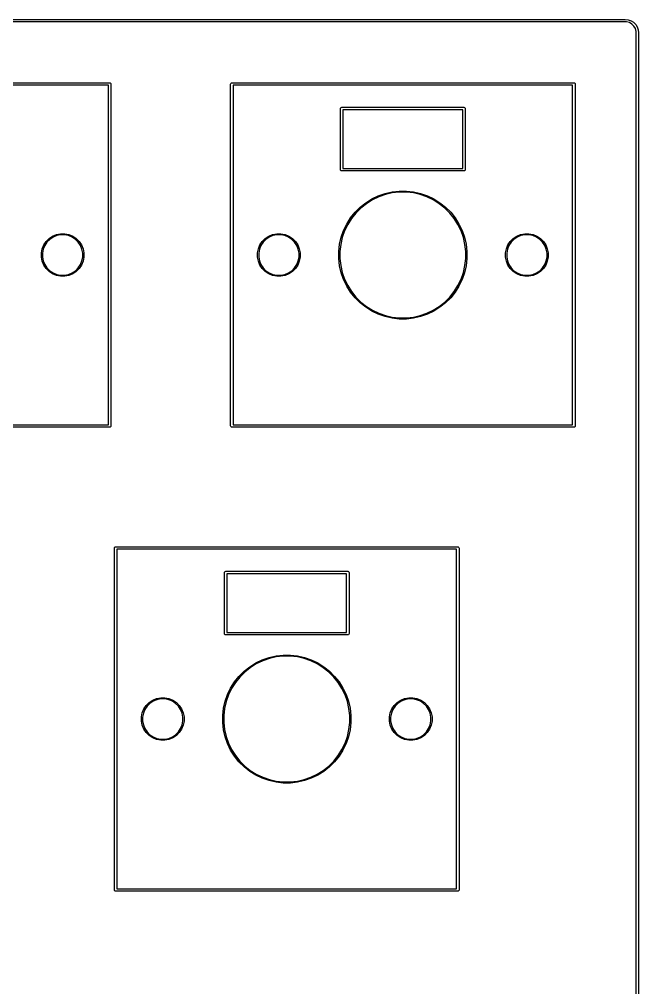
# Model space of a CAD drawing. Extents: x -11 to 295, y -114 to 10.
# Drawn here: x 269.31 to 294.65, y -30 to 9.65 of the extents above; entities that cross this region are included whole.
import ezdxf

# ---------------------------------------------------------------- set-up
doc = ezdxf.new("R2010")
doc.units = 0
doc.layers.add('BLACK', color=7, linetype='CONTINUOUS')

msp = doc.modelspace()

# ---------------------------------------------------------------- linework, layer by layer
at = {"layer": 'BLACK', "linetype": 'CONTINUOUS'}
for p, q in [((168, 9.65), (294.1, 9.65)), ((294.1, 9.55), (168.025, 9.55)), ((294.1, 9.65), (294.222387, 9.63621)), ((294.159244, 9.55), (294.1, 9.55)), ((294.273694, 9.519333), (294.159244, 9.55)), ((294.222387, 9.63621), (294.338636, 9.595533)), ((294.376306, 9.46009), (294.273694, 9.519333)), ((294.338636, 9.595533), (294.442919, 9.530007)), ((294.442919, 9.530007), (294.530007, 9.442919)), ((294.46009, 9.376306), (294.376306, 9.46009)), ((294.519333, 9.273694), (294.46009, 9.376306)), ((294.55, 9.159244), (294.519333, 9.273694)), ((294.530007, 9.442919), (294.595533, 9.338636)), ((294.55, 9.1), (294.55, 9.159244)), ((294.595533, 9.338636), (294.63621, 9.222387)), ((294.63621, 9.222387), (294.65, 9.1)), ((294.55, -84.6), (294.55, 9.1)), ((294.65, 9.1), (294.65, -84.6)), ((259, 7.05), (273, 7.05)), ((272.95, 6.95), (259.05, 6.95)), ((272.95, -6.95), (272.95, 6.95)), ((273, 7.05), (273.019134, 7.046194)), ((273.019134, 7.046194), (273.046194, 7.019134)), ((273.046194, 7.019134), (273.05, 7)), ((273.05, 7), (273.05, -7)), ((277.95, 7), (277.953806, 7.019134)), ((277.95, -7), (277.95, 7)), ((277.953806, 7.019134), (277.980866, 7.046194)), ((277.980866, 7.046194), (278, 7.05)), ((278, 7.05), (292, 7.05)), ((278.05, 6.95), (278.05, -6.95)), ((291.95, 6.95), (278.05, 6.95)), ((291.95, -6.95), (291.95, 6.95)), ((292, 7.05), (292.019134, 7.046194)), ((292.019134, 7.046194), (292.046194, 7.019134)), ((292.046194, 7.019134), (292.05, 7)), ((292.05, 7), (292.05, -7)), ((282.45, 6), (282.453806, 6.019134)), ((282.45, 3.5), (282.45, 6)), ((282.453806, 6.019134), (282.480866, 6.046194)), ((282.480866, 6.046194), (282.5, 6.05)), ((282.5, 6.05), (287.5, 6.05)), ((282.55, 5.95), (282.55, 3.55)), ((287.45, 5.95), (282.55, 5.95)), ((287.45, 3.55), (287.45, 5.95)), ((287.5, 6.05), (287.519134, 6.046194)), ((287.519134, 6.046194), (287.546194, 6.019134)), ((287.546194, 6.019134), (287.55, 6)), ((287.55, 6), (287.55, 3.5)), ((282.453806, 3.480866), (282.45, 3.5)), ((282.480866, 3.453806), (282.453806, 3.480866)), ((282.5, 3.45), (282.480866, 3.453806)), ((287.5, 3.45), (282.5, 3.45)), ((282.55, 3.55), (287.45, 3.55)), ((287.519134, 3.453806), (287.5, 3.45)), ((287.546194, 3.480866), (287.519134, 3.453806)), ((287.55, 3.5), (287.546194, 3.480866)), ((283.730238, 2.297461), (283.995456, 2.425184)), ((284.013038, 2.382738), (283.752461, 2.257251)), ((283.995456, 2.425184), (284.273307, 2.522408)), ((284.286025, 2.478261), (284.013038, 2.382738)), ((284.273307, 2.522408), (284.560296, 2.587911)), ((284.567992, 2.542618), (284.286025, 2.478261)), ((284.560296, 2.587911), (284.852815, 2.62087)), ((284.855391, 2.575), (284.567992, 2.542618)), ((284.852815, 2.62087), (285.147185, 2.62087)), ((285.144609, 2.575), (284.855391, 2.575)), ((285.432008, 2.542618), (285.144609, 2.575)), ((285.147185, 2.62087), (285.439704, 2.587911)), ((285.713975, 2.478261), (285.432008, 2.542618)), ((285.439704, 2.587911), (285.726693, 2.522408)), ((285.986962, 2.382738), (285.713975, 2.478261)), ((285.726693, 2.522408), (286.004544, 2.425184)), ((286.247539, 2.257251), (285.986962, 2.382738)), ((286.004544, 2.425184), (286.269762, 2.297461)), ((283.25084, 1.957311), (283.480988, 2.140847)), ((283.507574, 2.103378), (283.281454, 1.923054)), ((283.480988, 2.140847), (283.730238, 2.297461)), ((283.752461, 2.257251), (283.507574, 2.103378)), ((286.492426, 2.103378), (286.247539, 2.257251)), ((286.269762, 2.297461), (286.519012, 2.140847)), ((286.718546, 1.923054), (286.492426, 2.103378)), ((286.519012, 2.140847), (286.74916, 1.957311)), ((282.859153, 1.519012), (283.042689, 1.74916)), ((283.076946, 1.718546), (282.896622, 1.492426)), ((283.042689, 1.74916), (283.25084, 1.957311)), ((283.281454, 1.923054), (283.076946, 1.718546)), ((286.923054, 1.718546), (286.718546, 1.923054)), ((286.74916, 1.957311), (286.957311, 1.74916)), ((287.103378, 1.492426), (286.923054, 1.718546)), ((286.957311, 1.74916), (287.140847, 1.519012)), ((282.574816, 1.004544), (282.702539, 1.269762)), ((282.742749, 1.247539), (282.617262, 0.986962)), ((282.702539, 1.269762), (282.859153, 1.519012)), ((282.896622, 1.492426), (282.742749, 1.247539)), ((287.257251, 1.247539), (287.103378, 1.492426)), ((287.140847, 1.519012), (287.297461, 1.269762)), ((287.382738, 0.986962), (287.257251, 1.247539)), ((287.297461, 1.269762), (287.425184, 1.004544)), ((270.662528, 0.771681), (270.821001, 0.837323)), ((270.834356, 0.793296), (270.684216, 0.731106)), ((270.821001, 0.837323), (270.989235, 0.870787)), ((270.993745, 0.825), (270.834356, 0.793296)), ((270.989235, 0.870787), (271.160765, 0.870787)), ((271.156255, 0.825), (270.993745, 0.825)), ((271.315644, 0.793296), (271.156255, 0.825)), ((271.160765, 0.870787), (271.328999, 0.837323)), ((271.465784, 0.731106), (271.315644, 0.793296)), ((271.328999, 0.837323), (271.487472, 0.771681)), ((279.512528, 0.771681), (279.671001, 0.837323)), ((279.684356, 0.793296), (279.534216, 0.731106)), ((279.671001, 0.837323), (279.839235, 0.870787)), ((279.843745, 0.825), (279.684356, 0.793296)), ((279.839235, 0.870787), (280.010765, 0.870787)), ((280.006255, 0.825), (279.843745, 0.825)), ((280.165644, 0.793296), (280.006255, 0.825)), ((280.010765, 0.870787), (280.178999, 0.837323)), ((280.315784, 0.731106), (280.165644, 0.793296)), ((280.178999, 0.837323), (280.337472, 0.771681)), ((282.477592, 0.726693), (282.574816, 1.004544)), ((282.617262, 0.986962), (282.521739, 0.713975)), ((287.478261, 0.713975), (287.382738, 0.986962)), ((287.425184, 1.004544), (287.522408, 0.726693)), ((289.662528, 0.771681), (289.821001, 0.837323)), ((289.834356, 0.793296), (289.684216, 0.731106)), ((289.821001, 0.837323), (289.989235, 0.870787)), ((289.993745, 0.825), (289.834356, 0.793296)), ((289.989235, 0.870787), (290.160765, 0.870787)), ((290.156255, 0.825), (289.993745, 0.825)), ((290.315644, 0.793296), (290.156255, 0.825)), ((290.160765, 0.870787), (290.328999, 0.837323)), ((290.465784, 0.731106), (290.315644, 0.793296)), ((290.328999, 0.837323), (290.487472, 0.771681)), ((270.237677, 0.253999), (270.303319, 0.412472)), ((270.303319, 0.412472), (270.398616, 0.555094)), ((270.434181, 0.525907), (270.343894, 0.390784)), ((270.398616, 0.555094), (270.519906, 0.676384)), ((270.549093, 0.640819), (270.434181, 0.525907)), ((270.519906, 0.676384), (270.662528, 0.771681)), ((270.684216, 0.731106), (270.549093, 0.640819)), ((271.600907, 0.640819), (271.465784, 0.731106)), ((271.487472, 0.771681), (271.630094, 0.676384)), ((271.715819, 0.525907), (271.600907, 0.640819)), ((271.630094, 0.676384), (271.751384, 0.555094)), ((271.806106, 0.390784), (271.715819, 0.525907)), ((271.751384, 0.555094), (271.846681, 0.412472)), ((271.846681, 0.412472), (271.912323, 0.253999)), ((279.087677, 0.253999), (279.153319, 0.412472)), ((279.153319, 0.412472), (279.248616, 0.555094)), ((279.284181, 0.525907), (279.193894, 0.390784)), ((279.248616, 0.555094), (279.369906, 0.676384)), ((279.399093, 0.640819), (279.284181, 0.525907)), ((279.369906, 0.676384), (279.512528, 0.771681)), ((279.534216, 0.731106), (279.399093, 0.640819)), ((280.450907, 0.640819), (280.315784, 0.731106)), ((280.337472, 0.771681), (280.480094, 0.676384)), ((280.565819, 0.525907), (280.450907, 0.640819)), ((280.480094, 0.676384), (280.601384, 0.555094)), ((280.656106, 0.390784), (280.565819, 0.525907)), ((280.601384, 0.555094), (280.696681, 0.412472)), ((280.696681, 0.412472), (280.762323, 0.253999)), ((282.37913, 0.147185), (282.412089, 0.439704)), ((282.412089, 0.439704), (282.477592, 0.726693)), ((282.457382, 0.432008), (282.425, 0.144609)), ((282.521739, 0.713975), (282.457382, 0.432008)), ((287.542618, 0.432008), (287.478261, 0.713975)), ((287.522408, 0.726693), (287.587911, 0.439704)), ((287.575, 0.144609), (287.542618, 0.432008)), ((287.587911, 0.439704), (287.62087, 0.147185)), ((289.237677, 0.253999), (289.303319, 0.412472)), ((289.303319, 0.412472), (289.398616, 0.555094)), ((289.434181, 0.525907), (289.343894, 0.390784)), ((289.398616, 0.555094), (289.519906, 0.676384)), ((289.549093, 0.640819), (289.434181, 0.525907)), ((289.519906, 0.676384), (289.662528, 0.771681)), ((289.684216, 0.731106), (289.549093, 0.640819)), ((290.600907, 0.640819), (290.465784, 0.731106)), ((290.487472, 0.771681), (290.630094, 0.676384)), ((290.715819, 0.525907), (290.600907, 0.640819)), ((290.630094, 0.676384), (290.751384, 0.555094)), ((290.806106, 0.390784), (290.715819, 0.525907)), ((290.751384, 0.555094), (290.846681, 0.412472)), ((290.846681, 0.412472), (290.912323, 0.253999)), ((270.204213, 0.085765), (270.237677, 0.253999)), ((270.204213, 0.081255), (270.204213, 0.085765)), ((270.204213, -0.085765), (270.204213, 0.081255)), ((270.281704, 0.240644), (270.25, 0.081255)), ((270.25, 0.081255), (270.25, -0.081255)), ((270.343894, 0.390784), (270.281704, 0.240644)), ((271.868296, 0.240644), (271.806106, 0.390784)), ((271.9, 0.081255), (271.868296, 0.240644)), ((271.9, -0.081255), (271.9, 0.081255)), ((271.912323, 0.253999), (271.945787, 0.085765)), ((271.945787, 0.085765), (271.945787, -0.085765)), ((279.054213, 0.085765), (279.087677, 0.253999)), ((279.054213, 0.081255), (279.054213, 0.085765)), ((279.054213, -0.085765), (279.054213, 0.081255)), ((279.131704, 0.240644), (279.1, 0.081255)), ((279.1, 0.081255), (279.1, -0.081255)), ((279.193894, 0.390784), (279.131704, 0.240644)), ((280.718296, 0.240644), (280.656106, 0.390784)), ((280.75, 0.081255), (280.718296, 0.240644)), ((280.75, -0.081255), (280.75, 0.081255)), ((280.762323, 0.253999), (280.795787, 0.085765)), ((280.795787, 0.085765), (280.795787, -0.085765)), ((282.37913, 0.144609), (282.37913, 0.147185)), ((282.37913, -0.147185), (282.37913, 0.144609)), ((282.425, 0.144609), (282.425, -0.144609)), ((287.575, -0.144609), (287.575, 0.144609)), ((287.62087, 0.147185), (287.62087, -0.147185)), ((289.204213, 0.085765), (289.237677, 0.253999)), ((289.204213, 0.081255), (289.204213, 0.085765)), ((289.204213, -0.085765), (289.204213, 0.081255)), ((289.281704, 0.240644), (289.25, 0.081255)), ((289.25, 0.081255), (289.25, -0.081255)), ((289.343894, 0.390784), (289.281704, 0.240644)), ((290.868296, 0.240644), (290.806106, 0.390784)), ((290.9, 0.081255), (290.868296, 0.240644)), ((290.9, -0.081255), (290.9, 0.081255)), ((290.912323, 0.253999), (290.945787, 0.085765)), ((290.945787, 0.085765), (290.945787, -0.085765)), ((270.237677, -0.253999), (270.204213, -0.085765)), ((270.303319, -0.412472), (270.237677, -0.253999)), ((270.25, -0.081255), (270.281704, -0.240644)), ((270.281704, -0.240644), (270.343894, -0.390784)), ((270.343894, -0.390784), (270.434181, -0.525907)), ((271.715819, -0.525907), (271.806106, -0.390784)), ((271.806106, -0.390784), (271.868296, -0.240644)), ((271.912323, -0.253999), (271.846681, -0.412472)), ((271.868296, -0.240644), (271.9, -0.081255)), ((271.945787, -0.085765), (271.912323, -0.253999)), ((279.087677, -0.253999), (279.054213, -0.085765)), ((279.153319, -0.412472), (279.087677, -0.253999)), ((279.1, -0.081255), (279.131704, -0.240644)), ((279.131704, -0.240644), (279.193894, -0.390784)), ((279.193894, -0.390784), (279.284181, -0.525907)), ((280.565819, -0.525907), (280.656106, -0.390784)), ((280.656106, -0.390784), (280.718296, -0.240644)), ((280.762323, -0.253999), (280.696681, -0.412472)), ((280.718296, -0.240644), (280.75, -0.081255)), ((280.795787, -0.085765), (280.762323, -0.253999)), ((282.412089, -0.439704), (282.37913, -0.147185)), ((282.425, -0.144609), (282.457382, -0.432008)), ((287.542618, -0.432008), (287.575, -0.144609)), ((287.62087, -0.147185), (287.587911, -0.439704)), ((289.237677, -0.253999), (289.204213, -0.085765)), ((289.303319, -0.412472), (289.237677, -0.253999)), ((289.25, -0.081255), (289.281704, -0.240644)), ((289.281704, -0.240644), (289.343894, -0.390784)), ((289.343894, -0.390784), (289.434181, -0.525907)), ((290.715819, -0.525907), (290.806106, -0.390784)), ((290.806106, -0.390784), (290.868296, -0.240644)), ((290.912323, -0.253999), (290.846681, -0.412472)), ((290.868296, -0.240644), (290.9, -0.081255)), ((290.945787, -0.085765), (290.912323, -0.253999)), ((270.398616, -0.555094), (270.303319, -0.412472)), ((270.519906, -0.676384), (270.398616, -0.555094)), ((270.434181, -0.525907), (270.549093, -0.640819)), ((270.662528, -0.771681), (270.519906, -0.676384)), ((270.549093, -0.640819), (270.684216, -0.731106)), ((270.821001, -0.837323), (270.662528, -0.771681)), ((270.684216, -0.731106), (270.834356, -0.793296)), ((271.315644, -0.793296), (271.465784, -0.731106)), ((271.487472, -0.771681), (271.328999, -0.837323)), ((271.465784, -0.731106), (271.600907, -0.640819)), ((271.630094, -0.676384), (271.487472, -0.771681)), ((271.600907, -0.640819), (271.715819, -0.525907)), ((271.751384, -0.555094), (271.630094, -0.676384)), ((271.846681, -0.412472), (271.751384, -0.555094)), ((279.248616, -0.555094), (279.153319, -0.412472)), ((279.369906, -0.676384), (279.248616, -0.555094)), ((279.284181, -0.525907), (279.399093, -0.640819)), ((279.512528, -0.771681), (279.369906, -0.676384)), ((279.399093, -0.640819), (279.534216, -0.731106)), ((279.671001, -0.837323), (279.512528, -0.771681)), ((279.534216, -0.731106), (279.684356, -0.793296)), ((280.165644, -0.793296), (280.315784, -0.731106)), ((280.337472, -0.771681), (280.178999, -0.837323)), ((280.315784, -0.731106), (280.450907, -0.640819)), ((280.480094, -0.676384), (280.337472, -0.771681)), ((280.450907, -0.640819), (280.565819, -0.525907)), ((280.601384, -0.555094), (280.480094, -0.676384)), ((280.696681, -0.412472), (280.601384, -0.555094)), ((282.477592, -0.726693), (282.412089, -0.439704)), ((282.457382, -0.432008), (282.521739, -0.713975)), ((282.574816, -1.004544), (282.477592, -0.726693)), ((282.521739, -0.713975), (282.617262, -0.986962)), ((287.382738, -0.986962), (287.478261, -0.713975)), ((287.522408, -0.726693), (287.425184, -1.004544)), ((287.478261, -0.713975), (287.542618, -0.432008)), ((287.587911, -0.439704), (287.522408, -0.726693)), ((289.398616, -0.555094), (289.303319, -0.412472)), ((289.519906, -0.676384), (289.398616, -0.555094)), ((289.434181, -0.525907), (289.549093, -0.640819)), ((289.662528, -0.771681), (289.519906, -0.676384)), ((289.549093, -0.640819), (289.684216, -0.731106)), ((289.821001, -0.837323), (289.662528, -0.771681)), ((289.684216, -0.731106), (289.834356, -0.793296)), ((290.315644, -0.793296), (290.465784, -0.731106)), ((290.487472, -0.771681), (290.328999, -0.837323)), ((290.465784, -0.731106), (290.600907, -0.640819)), ((290.630094, -0.676384), (290.487472, -0.771681)), ((290.600907, -0.640819), (290.715819, -0.525907)), ((290.751384, -0.555094), (290.630094, -0.676384)), ((290.846681, -0.412472), (290.751384, -0.555094)), ((270.989235, -0.870787), (270.821001, -0.837323)), ((270.834356, -0.793296), (270.993745, -0.825)), ((271.160765, -0.870787), (270.989235, -0.870787)), ((270.993745, -0.825), (271.156255, -0.825)), ((271.156255, -0.825), (271.315644, -0.793296)), ((271.328999, -0.837323), (271.160765, -0.870787)), ((279.839235, -0.870787), (279.671001, -0.837323)), ((279.684356, -0.793296), (279.843745, -0.825)), ((280.010765, -0.870787), (279.839235, -0.870787)), ((279.843745, -0.825), (280.006255, -0.825)), ((280.006255, -0.825), (280.165644, -0.793296)), ((280.178999, -0.837323), (280.010765, -0.870787)), ((282.702539, -1.269762), (282.574816, -1.004544)), ((282.617262, -0.986962), (282.742749, -1.247539)), ((287.257251, -1.247539), (287.382738, -0.986962)), ((287.425184, -1.004544), (287.297461, -1.269762)), ((289.989235, -0.870787), (289.821001, -0.837323)), ((289.834356, -0.793296), (289.993745, -0.825)), ((290.160765, -0.870787), (289.989235, -0.870787)), ((289.993745, -0.825), (290.156255, -0.825)), ((290.156255, -0.825), (290.315644, -0.793296)), ((290.328999, -0.837323), (290.160765, -0.870787)), ((282.859153, -1.519012), (282.702539, -1.269762)), ((282.742749, -1.247539), (282.896622, -1.492426)), ((283.042689, -1.74916), (282.859153, -1.519012)), ((282.896622, -1.492426), (283.076946, -1.718546)), ((286.923054, -1.718546), (287.103378, -1.492426)), ((287.140847, -1.519012), (286.957311, -1.74916)), ((287.103378, -1.492426), (287.257251, -1.247539)), ((287.297461, -1.269762), (287.140847, -1.519012)), ((283.25084, -1.957311), (283.042689, -1.74916)), ((283.076946, -1.718546), (283.281454, -1.923054)), ((283.480988, -2.140847), (283.25084, -1.957311)), ((283.281454, -1.923054), (283.507574, -2.103378)), ((286.492426, -2.103378), (286.718546, -1.923054)), ((286.74916, -1.957311), (286.519012, -2.140847)), ((286.718546, -1.923054), (286.923054, -1.718546)), ((286.957311, -1.74916), (286.74916, -1.957311)), ((283.730238, -2.297461), (283.480988, -2.140847)), ((283.507574, -2.103378), (283.752461, -2.257251)), ((283.995456, -2.425184), (283.730238, -2.297461)), ((283.752461, -2.257251), (284.013038, -2.382738)), ((285.986962, -2.382738), (286.247539, -2.257251)), ((286.269762, -2.297461), (286.004544, -2.425184)), ((286.247539, -2.257251), (286.492426, -2.103378)), ((286.519012, -2.140847), (286.269762, -2.297461)), ((284.273307, -2.522408), (283.995456, -2.425184)), ((284.013038, -2.382738), (284.286025, -2.478261)), ((284.560296, -2.587911), (284.273307, -2.522408)), ((284.286025, -2.478261), (284.567992, -2.542618)), ((284.852815, -2.62087), (284.560296, -2.587911)), ((284.567992, -2.542618), (284.855391, -2.575)), ((285.147185, -2.62087), (284.852815, -2.62087)), ((284.855391, -2.575), (285.144609, -2.575)), ((285.144609, -2.575), (285.432008, -2.542618)), ((285.439704, -2.587911), (285.147185, -2.62087)), ((285.432008, -2.542618), (285.713975, -2.478261)), ((285.726693, -2.522408), (285.439704, -2.587911)), ((285.713975, -2.478261), (285.986962, -2.382738)), ((286.004544, -2.425184), (285.726693, -2.522408)), ((273, -7.05), (259, -7.05)), ((259.05, -6.95), (272.95, -6.95)), ((273.019134, -7.046194), (273, -7.05)), ((273.046194, -7.019134), (273.019134, -7.046194)), ((273.05, -7), (273.046194, -7.019134)), ((277.953806, -7.019134), (277.95, -7)), ((277.980866, -7.046194), (277.953806, -7.019134)), ((278, -7.05), (277.980866, -7.046194)), ((292, -7.05), (278, -7.05)), ((278.05, -6.95), (291.95, -6.95)), ((292.019134, -7.046194), (292, -7.05)), ((292.046194, -7.019134), (292.019134, -7.046194)), ((292.05, -7), (292.046194, -7.019134)), ((273.2, -12), (273.203806, -11.980866)), ((273.2, -26), (273.2, -12)), ((273.203806, -11.980866), (273.230866, -11.953806)), ((273.230866, -11.953806), (273.25, -11.95)), ((273.25, -11.95), (287.25, -11.95)), ((273.3, -12.05), (273.3, -25.95)), ((287.2, -12.05), (273.3, -12.05)), ((287.2, -25.95), (287.2, -12.05)), ((287.25, -11.95), (287.269134, -11.953806)), ((287.269134, -11.953806), (287.296194, -11.980866)), ((287.296194, -11.980866), (287.3, -12)), ((287.3, -12), (287.3, -26)), ((277.7, -13), (277.703806, -12.980866)), ((277.7, -15.5), (277.7, -13)), ((277.703806, -12.980866), (277.730866, -12.953806)), ((277.730866, -12.953806), (277.75, -12.95)), ((277.75, -12.95), (282.75, -12.95)), ((277.8, -13.05), (277.8, -15.45)), ((282.7, -13.05), (277.8, -13.05)), ((282.7, -15.45), (282.7, -13.05)), ((282.75, -12.95), (282.769134, -12.953806)), ((282.769134, -12.953806), (282.796194, -12.980866)), ((282.796194, -12.980866), (282.8, -13)), ((282.8, -13), (282.8, -15.5)), ((277.8, -15.45), (282.7, -15.45)), ((277.703806, -15.519134), (277.7, -15.5)), ((277.730866, -15.546194), (277.703806, -15.519134)), ((277.75, -15.55), (277.730866, -15.546194)), ((282.75, -15.55), (277.75, -15.55)), ((282.769134, -15.546194), (282.75, -15.55)), ((282.796194, -15.519134), (282.769134, -15.546194)), ((282.8, -15.5), (282.796194, -15.519134)), ((278.980238, -16.702539), (279.245456, -16.574816)), ((279.263038, -16.617262), (279.002461, -16.742749)), ((279.245456, -16.574816), (279.523307, -16.477592)), ((279.536025, -16.521739), (279.263038, -16.617262)), ((279.523307, -16.477592), (279.810296, -16.412089)), ((279.817992, -16.457382), (279.536025, -16.521739)), ((279.810296, -16.412089), (280.102815, -16.37913)), ((280.105391, -16.425), (279.817992, -16.457382)), ((280.102815, -16.37913), (280.397185, -16.37913)), ((280.394609, -16.425), (280.105391, -16.425)), ((280.682008, -16.457382), (280.394609, -16.425)), ((280.397185, -16.37913), (280.689704, -16.412089)), ((280.963975, -16.521739), (280.682008, -16.457382)), ((280.689704, -16.412089), (280.976693, -16.477592)), ((281.236962, -16.617262), (280.963975, -16.521739)), ((280.976693, -16.477592), (281.254544, -16.574816)), ((281.497539, -16.742749), (281.236962, -16.617262)), ((281.254544, -16.574816), (281.519762, -16.702539)), ((278.292689, -17.25084), (278.50084, -17.042689)), ((278.50084, -17.042689), (278.730988, -16.859153)), ((278.757574, -16.896622), (278.531454, -17.076946)), ((278.730988, -16.859153), (278.980238, -16.702539)), ((279.002461, -16.742749), (278.757574, -16.896622)), ((281.742426, -16.896622), (281.497539, -16.742749)), ((281.519762, -16.702539), (281.769012, -16.859153)), ((281.968546, -17.076946), (281.742426, -16.896622)), ((281.769012, -16.859153), (281.99916, -17.042689)), ((281.99916, -17.042689), (282.207311, -17.25084)), ((278.109153, -17.480988), (278.292689, -17.25084)), ((278.326946, -17.281454), (278.146622, -17.507574)), ((278.531454, -17.076946), (278.326946, -17.281454)), ((282.173054, -17.281454), (281.968546, -17.076946)), ((282.353378, -17.507574), (282.173054, -17.281454)), ((282.207311, -17.25084), (282.390847, -17.480988)), ((277.824816, -17.995456), (277.952539, -17.730238)), ((277.992749, -17.752461), (277.867262, -18.013038)), ((277.952539, -17.730238), (278.109153, -17.480988)), ((278.146622, -17.507574), (277.992749, -17.752461)), ((282.507251, -17.752461), (282.353378, -17.507574)), ((282.390847, -17.480988), (282.547461, -17.730238)), ((282.632738, -18.013038), (282.507251, -17.752461)), ((282.547461, -17.730238), (282.675184, -17.995456)), ((274.619906, -18.323616), (274.762528, -18.228319)), ((274.762528, -18.228319), (274.921001, -18.162677)), ((274.934356, -18.206704), (274.784216, -18.268894)), ((274.921001, -18.162677), (275.089235, -18.129213)), ((275.093745, -18.175), (274.934356, -18.206704)), ((275.089235, -18.129213), (275.260765, -18.129213)), ((275.256255, -18.175), (275.093745, -18.175)), ((275.415644, -18.206704), (275.256255, -18.175)), ((275.260765, -18.129213), (275.428999, -18.162677)), ((275.565784, -18.268894), (275.415644, -18.206704)), ((275.428999, -18.162677), (275.587472, -18.228319)), ((275.587472, -18.228319), (275.730094, -18.323616)), ((277.727592, -18.273307), (277.824816, -17.995456)), ((277.867262, -18.013038), (277.771739, -18.286025)), ((282.728261, -18.286025), (282.632738, -18.013038)), ((282.675184, -17.995456), (282.772408, -18.273307)), ((284.769906, -18.323616), (284.912528, -18.228319)), ((284.912528, -18.228319), (285.071001, -18.162677)), ((285.084356, -18.206704), (284.934216, -18.268894)), ((285.071001, -18.162677), (285.239235, -18.129213)), ((285.243745, -18.175), (285.084356, -18.206704)), ((285.239235, -18.129213), (285.410765, -18.129213)), ((285.406255, -18.175), (285.243745, -18.175)), ((285.565644, -18.206704), (285.406255, -18.175)), ((285.410765, -18.129213), (285.578999, -18.162677)), ((285.715784, -18.268894), (285.565644, -18.206704)), ((285.578999, -18.162677), (285.737472, -18.228319)), ((285.737472, -18.228319), (285.880094, -18.323616)), ((274.337677, -18.746001), (274.403319, -18.587528)), ((274.443894, -18.609216), (274.381704, -18.759356)), ((274.403319, -18.587528), (274.498616, -18.444906)), ((274.534181, -18.474093), (274.443894, -18.609216)), ((274.498616, -18.444906), (274.619906, -18.323616)), ((274.649093, -18.359181), (274.534181, -18.474093)), ((274.784216, -18.268894), (274.649093, -18.359181)), ((275.700907, -18.359181), (275.565784, -18.268894)), ((275.815819, -18.474093), (275.700907, -18.359181)), ((275.730094, -18.323616), (275.851384, -18.444906)), ((275.906106, -18.609216), (275.815819, -18.474093)), ((275.851384, -18.444906), (275.946681, -18.587528)), ((275.968296, -18.759356), (275.906106, -18.609216)), ((275.946681, -18.587528), (276.012323, -18.746001)), ((277.62913, -18.852815), (277.662089, -18.560296)), ((277.662089, -18.560296), (277.727592, -18.273307)), ((277.707382, -18.567992), (277.675, -18.855391)), ((277.771739, -18.286025), (277.707382, -18.567992)), ((282.792618, -18.567992), (282.728261, -18.286025)), ((282.772408, -18.273307), (282.837911, -18.560296)), ((282.825, -18.855391), (282.792618, -18.567992)), ((282.837911, -18.560296), (282.87087, -18.852815)), ((284.487677, -18.746001), (284.553319, -18.587528)), ((284.593894, -18.609216), (284.531704, -18.759356)), ((284.553319, -18.587528), (284.648616, -18.444906)), ((284.684181, -18.474093), (284.593894, -18.609216)), ((284.648616, -18.444906), (284.769906, -18.323616)), ((284.799093, -18.359181), (284.684181, -18.474093)), ((284.934216, -18.268894), (284.799093, -18.359181)), ((285.850907, -18.359181), (285.715784, -18.268894)), ((285.965819, -18.474093), (285.850907, -18.359181)), ((285.880094, -18.323616), (286.001384, -18.444906)), ((286.056106, -18.609216), (285.965819, -18.474093)), ((286.001384, -18.444906), (286.096681, -18.587528)), ((286.118296, -18.759356), (286.056106, -18.609216)), ((286.096681, -18.587528), (286.162323, -18.746001)), ((274.304213, -18.914235), (274.337677, -18.746001)), ((274.304213, -18.918745), (274.304213, -18.914235)), ((274.304213, -19.085765), (274.304213, -18.918745)), ((274.381704, -18.759356), (274.35, -18.918745)), ((274.35, -18.918745), (274.35, -19.081255)), ((276, -18.918745), (275.968296, -18.759356)), ((276, -19.081255), (276, -18.918745)), ((276.012323, -18.746001), (276.045787, -18.914235)), ((276.045787, -18.914235), (276.045787, -19.085765)), ((277.62913, -18.855391), (277.62913, -18.852815)), ((277.62913, -19.147185), (277.62913, -18.855391)), ((277.675, -18.855391), (277.675, -19.144609)), ((282.825, -19.144609), (282.825, -18.855391)), ((282.87087, -18.852815), (282.87087, -19.147185)), ((284.454213, -18.914235), (284.487677, -18.746001)), ((284.454213, -18.918745), (284.454213, -18.914235)), ((284.454213, -19.085765), (284.454213, -18.918745)), ((284.531704, -18.759356), (284.5, -18.918745)), ((284.5, -18.918745), (284.5, -19.081255)), ((286.15, -18.918745), (286.118296, -18.759356)), ((286.15, -19.081255), (286.15, -18.918745)), ((286.162323, -18.746001), (286.195787, -18.914235)), ((286.195787, -18.914235), (286.195787, -19.085765)), ((274.337677, -19.253999), (274.304213, -19.085765)), ((274.403319, -19.412472), (274.337677, -19.253999)), ((274.35, -19.081255), (274.381704, -19.240644)), ((274.381704, -19.240644), (274.443894, -19.390784)), ((274.498616, -19.555094), (274.403319, -19.412472)), ((274.443894, -19.390784), (274.534181, -19.525907)), ((275.815819, -19.525907), (275.906106, -19.390784)), ((275.946681, -19.412472), (275.851384, -19.555094)), ((275.906106, -19.390784), (275.968296, -19.240644)), ((276.012323, -19.253999), (275.946681, -19.412472)), ((275.968296, -19.240644), (276, -19.081255)), ((276.045787, -19.085765), (276.012323, -19.253999)), ((277.662089, -19.439704), (277.62913, -19.147185)), ((277.675, -19.144609), (277.707382, -19.432008)), ((282.792618, -19.432008), (282.825, -19.144609)), ((282.87087, -19.147185), (282.837911, -19.439704)), ((284.487677, -19.253999), (284.454213, -19.085765)), ((284.553319, -19.412472), (284.487677, -19.253999)), ((284.5, -19.081255), (284.531704, -19.240644)), ((284.531704, -19.240644), (284.593894, -19.390784)), ((284.648616, -19.555094), (284.553319, -19.412472)), ((284.593894, -19.390784), (284.684181, -19.525907)), ((285.965819, -19.525907), (286.056106, -19.390784)), ((286.096681, -19.412472), (286.001384, -19.555094)), ((286.056106, -19.390784), (286.118296, -19.240644)), ((286.162323, -19.253999), (286.096681, -19.412472)), ((286.118296, -19.240644), (286.15, -19.081255)), ((286.195787, -19.085765), (286.162323, -19.253999)), ((274.619906, -19.676384), (274.498616, -19.555094)), ((274.534181, -19.525907), (274.649093, -19.640819)), ((274.762528, -19.771681), (274.619906, -19.676384)), ((274.649093, -19.640819), (274.784216, -19.731106)), ((274.921001, -19.837323), (274.762528, -19.771681)), ((274.784216, -19.731106), (274.934356, -19.793296)), ((274.934356, -19.793296), (275.093745, -19.825)), ((275.256255, -19.825), (275.415644, -19.793296)), ((275.415644, -19.793296), (275.565784, -19.731106)), ((275.587472, -19.771681), (275.428999, -19.837323)), ((275.565784, -19.731106), (275.700907, -19.640819)), ((275.730094, -19.676384), (275.587472, -19.771681)), ((275.700907, -19.640819), (275.815819, -19.525907)), ((275.851384, -19.555094), (275.730094, -19.676384)), ((277.727592, -19.726693), (277.662089, -19.439704)), ((277.707382, -19.432008), (277.771739, -19.713975)), ((277.824816, -20.004544), (277.727592, -19.726693)), ((277.771739, -19.713975), (277.867262, -19.986962)), ((282.632738, -19.986962), (282.728261, -19.713975)), ((282.772408, -19.726693), (282.675184, -20.004544)), ((282.728261, -19.713975), (282.792618, -19.432008)), ((282.837911, -19.439704), (282.772408, -19.726693)), ((284.769906, -19.676384), (284.648616, -19.555094)), ((284.684181, -19.525907), (284.799093, -19.640819)), ((284.912528, -19.771681), (284.769906, -19.676384)), ((284.799093, -19.640819), (284.934216, -19.731106)), ((285.071001, -19.837323), (284.912528, -19.771681)), ((284.934216, -19.731106), (285.084356, -19.793296)), ((285.084356, -19.793296), (285.243745, -19.825)), ((285.406255, -19.825), (285.565644, -19.793296)), ((285.565644, -19.793296), (285.715784, -19.731106)), ((285.737472, -19.771681), (285.578999, -19.837323)), ((285.715784, -19.731106), (285.850907, -19.640819)), ((285.880094, -19.676384), (285.737472, -19.771681)), ((285.850907, -19.640819), (285.965819, -19.525907)), ((286.001384, -19.555094), (285.880094, -19.676384)), ((275.089235, -19.870787), (274.921001, -19.837323)), ((275.260765, -19.870787), (275.089235, -19.870787)), ((275.093745, -19.825), (275.256255, -19.825)), ((275.428999, -19.837323), (275.260765, -19.870787)), ((277.952539, -20.269762), (277.824816, -20.004544)), ((277.867262, -19.986962), (277.992749, -20.247539)), ((282.507251, -20.247539), (282.632738, -19.986962)), ((282.675184, -20.004544), (282.547461, -20.269762)), ((285.239235, -19.870787), (285.071001, -19.837323)), ((285.410765, -19.870787), (285.239235, -19.870787)), ((285.243745, -19.825), (285.406255, -19.825)), ((285.578999, -19.837323), (285.410765, -19.870787)), ((278.109153, -20.519012), (277.952539, -20.269762)), ((277.992749, -20.247539), (278.146622, -20.492426)), ((278.292689, -20.74916), (278.109153, -20.519012)), ((278.146622, -20.492426), (278.326946, -20.718546)), ((282.173054, -20.718546), (282.353378, -20.492426)), ((282.390847, -20.519012), (282.207311, -20.74916)), ((282.353378, -20.492426), (282.507251, -20.247539)), ((282.547461, -20.269762), (282.390847, -20.519012)), ((278.50084, -20.957311), (278.292689, -20.74916)), ((278.326946, -20.718546), (278.531454, -20.923054)), ((278.730988, -21.140847), (278.50084, -20.957311)), ((278.531454, -20.923054), (278.757574, -21.103378)), ((281.742426, -21.103378), (281.968546, -20.923054)), ((281.99916, -20.957311), (281.769012, -21.140847)), ((281.968546, -20.923054), (282.173054, -20.718546)), ((282.207311, -20.74916), (281.99916, -20.957311)), ((278.980238, -21.297461), (278.730988, -21.140847)), ((278.757574, -21.103378), (279.002461, -21.257251)), ((279.245456, -21.425184), (278.980238, -21.297461)), ((279.002461, -21.257251), (279.263038, -21.382738)), ((279.263038, -21.382738), (279.536025, -21.478261)), ((280.963975, -21.478261), (281.236962, -21.382738)), ((281.236962, -21.382738), (281.497539, -21.257251)), ((281.519762, -21.297461), (281.254544, -21.425184)), ((281.497539, -21.257251), (281.742426, -21.103378)), ((281.769012, -21.140847), (281.519762, -21.297461)), ((279.523307, -21.522408), (279.245456, -21.425184)), ((279.810296, -21.587911), (279.523307, -21.522408)), ((279.536025, -21.478261), (279.817992, -21.542618)), ((280.102815, -21.62087), (279.810296, -21.587911)), ((279.817992, -21.542618), (280.105391, -21.575)), ((280.397185, -21.62087), (280.102815, -21.62087)), ((280.105391, -21.575), (280.394609, -21.575)), ((280.394609, -21.575), (280.682008, -21.542618)), ((280.689704, -21.587911), (280.397185, -21.62087)), ((280.682008, -21.542618), (280.963975, -21.478261)), ((280.976693, -21.522408), (280.689704, -21.587911)), ((281.254544, -21.425184), (280.976693, -21.522408)), ((273.203806, -26.019134), (273.2, -26)), ((273.230866, -26.046194), (273.203806, -26.019134)), ((273.25, -26.05), (273.230866, -26.046194)), ((287.25, -26.05), (273.25, -26.05)), ((273.3, -25.95), (287.2, -25.95)), ((287.269134, -26.046194), (287.25, -26.05)), ((287.296194, -26.019134), (287.269134, -26.046194)), ((287.3, -26), (287.296194, -26.019134))]:
    msp.add_line(p, q, dxfattribs=at)

doc.saveas('drawing.dxf')
